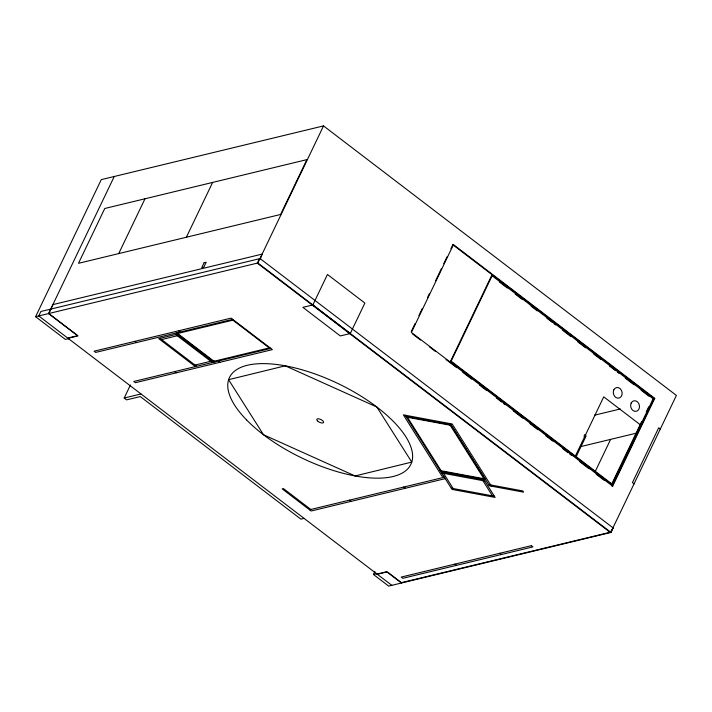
<?xml version="1.0" encoding="UTF-8"?>
<svg xmlns="http://www.w3.org/2000/svg" width="712" height="712" viewBox="0 0 712 712"><rect width="100%" height="100%" fill="white"/><g stroke="black" fill="none" stroke-linecap="round" stroke-linejoin="round"><path stroke-width="1.07" d="M114.249 176.496L48.576 313.574L76.78 335.094L76.958 335.859L68.539 337.888L69.26 338.44L65.335 339.393L35.6 316.707L101.273 179.629L323.533 125.908L676.4 395.427L610.727 532.496M35.6 316.707L48.772 313.529L53.062 304.576M118.717 253.606L144.99 198.781L306.881 159.63L280.608 214.463L78.489 263.315L104.762 208.491L144.99 198.781M186.366 237.238L212.639 182.414M304.06 518.381L300.918 519.137L140.273 396.566L126.603 399.868L124.191 398.026L130.421 385.005M48.576 313.574L257.86 262.986L323.533 125.908M260.37 258.785L262.23 254.086L52.866 304.62M312.853 304.95L327.458 274.467L364.873 303.072L350.268 333.545L340.283 335.93L302.867 307.335L312.853 304.95L350.268 333.545M411.233 331.587L415.06 323.604M418.887 315.621L422.234 308.643M427.494 297.661L429.407 293.673M435.619 280.697L441.36 268.718M443.745 263.734L447.092 256.747M450.918 248.764L452.832 244.768L453.464 244.617L654.755 398.364L612.676 486.18L612.053 486.332L654.123 398.515L654.755 398.364M453.464 244.617L411.385 332.442L612.676 486.18M450.536 361.349L491.476 275.909L492.108 275.758L653.135 398.756L612.204 484.196L611.572 484.347L450.536 361.349L451.168 361.198L612.204 484.196M451.168 361.198L492.108 275.758M611.733 529.879L610.442 532.567L257.29 263.12L259.435 258.643L260.005 258.509L613.157 527.948L611.012 532.434L388.672 586.092L373.435 574.468L374.868 571.487M575.367 456.063L603.74 396.842L640.569 424.984M575.866 457.3L586.127 435.877L584.516 434.64M595.33 471.282L610.62 439.384M611.572 484.347L641.565 421.753M646.318 411.821L648.703 406.855M50.721 309.097L40.887 311.464L38.742 315.95L391.814 585.326M50.917 309.053L260.085 258.572M68.032 338.298L78.062 335.877L48.772 313.529M69.002 339.037L68.316 338.672M232.699 319.35L95.684 352.422L94.073 351.194L231.088 318.122L272.385 349.637L135.369 382.7L133.758 381.472L270.774 348.399M176.95 333.661L233.545 320M161.588 339.553L177.306 335.761M195.026 365.069L210.743 361.278M213.333 361.42L269.928 347.759M124.191 398.026L141.003 393.967M594.422 415.212L620.312 408.964M584.525 437.471L585.469 437.248L583.858 436.011M309.551 509.774L443.745 477.387L445.356 478.615L311.162 511.002L282.157 488.868L283.412 488.566L310.815 509.463M580.458 446.664L637.329 432.932M376.061 573.311L376.425 573.747M373.435 574.468L377.369 573.525L378.09 574.077L386.322 572.083L387.764 572.546L401.461 583.003M377.066 574.077L387.025 571.674L401.773 582.923M612.587 528.09L613.157 527.948M401.408 582.647L610.077 532.291M652.512 398.907L653.135 398.756M406.018 416.449L451.016 424.806M407.415 417.268L450.189 425.215M450.376 425.518L451.372 425.705M406.712 417.543L407.709 417.73M439.874 470.125L440.87 470.312M483.635 478.259L484.632 478.446M441.155 470.766L483.92 478.722M440.568 471.219L485.317 479.541L450.776 424.761M440.906 471.771L484.009 479.781L495.134 497.421L452.031 489.411L405.253 415.23M441.68 472.991L484.774 481.001M490.613 484.943L522.813 490.933L523.587 492.152L489.482 485.807L450.251 423.596M443.905 476.515L442.01 476.159L403.357 414.873L452.156 423.969L491.378 486.163M488.904 484.899L490.799 485.255M451.266 488.192L494.368 496.202M452.832 244.768L654.123 398.515M499.397 281.961L507.318 288.004M515.239 294.056L522.27 299.432M531.072 306.151L537.231 310.859M546.914 318.255L552.192 322.287M553.954 323.631L555.716 324.975M562.756 330.35L570.677 336.402M577.708 341.778L585.629 347.821M593.55 353.873L600.59 359.248M609.392 365.968L615.551 370.676M617.313 372.02L619.075 373.364M625.234 378.072L634.027 384.792M641.067 390.167L648.988 396.219M660.309 429.007L658.698 427.779L632.425 482.611L634.036 483.84M412.524 333.937L420.472 340.007M429.3 346.753L435.477 351.47M446.068 359.56L456.668 367.65M462.844 372.376L471.673 379.113M479.621 385.183L486.688 390.577M496.397 397.999L501.693 402.04M503.455 403.392L505.226 404.745M513.174 410.806L522.884 418.229M529.942 423.622L537.889 429.692M545.837 435.762L552.895 441.155M562.614 448.569L567.909 452.618M569.671 453.962L571.442 455.315M579.381 461.385L589.1 468.799M596.158 474.192L604.105 480.262M257.86 262.986L611.012 532.434M232.886 320.16L269.269 347.919M268.958 347.99L269.803 348.64M231.569 319.626L232.415 320.275M499.895 553.26L501.506 554.488M403.829 487.017L405.448 488.245M178.605 330.786L180.216 332.023M218.29 361.073L219.91 362.301M177.235 332.735L178.08 333.385M214.463 361.144L215.309 361.794M177.608 333.501L213.992 361.26M176.104 333.011L214.179 362.061M213.609 362.203L176.95 334.222L158.723 338.627L195.382 366.6M175.686 334.524L212.354 362.506M159.977 338.325L196.645 366.297M454.959 564.1L456.57 565.337M349.467 500.136L351.078 501.364M134.924 341.333L136.535 342.561M174.609 371.611L176.22 372.839M449.779 424.583L484.329 479.354M482.878 480.644L492.473 495.855M443.567 473.338L453.161 488.548M407.015 416.627L441.556 471.406M204.121 262.719L201.781 267.605L203.855 267.098L206.195 262.221L204.121 262.719M285.254 365.817L228.588 379.683L263.511 434.756L355.101 475.963L411.776 462.088L376.853 407.024L285.254 365.817M531.321 545.677L401.212 577.076L402.832 578.304L532.932 546.905L531.321 545.677M317.445 420.845A3.72 1.531 25.6 0 0 323.328 422.75A3.72 1.531 25.6 0 0 319.759 419.074A3.72 1.531 25.6 0 0 317.445 420.845M613.806 389.847A5.393 4.388 76.5 0 0 617.829 398.159A5.393 4.388 76.5 0 0 621.505 390.479A5.393 4.388 76.5 0 0 613.806 389.847M631.161 403.072A5.393 4.388 76.5 0 0 635.184 411.385A5.393 4.388 76.5 0 0 638.86 403.704A5.393 4.388 76.5 0 0 631.161 403.072M246.539 419.893A100.579 41.394 25.6 0 0 405.404 470.988A100.579 41.394 25.6 0 0 308.599 371.78A100.579 41.394 25.6 0 0 246.539 419.893"/></g></svg>
